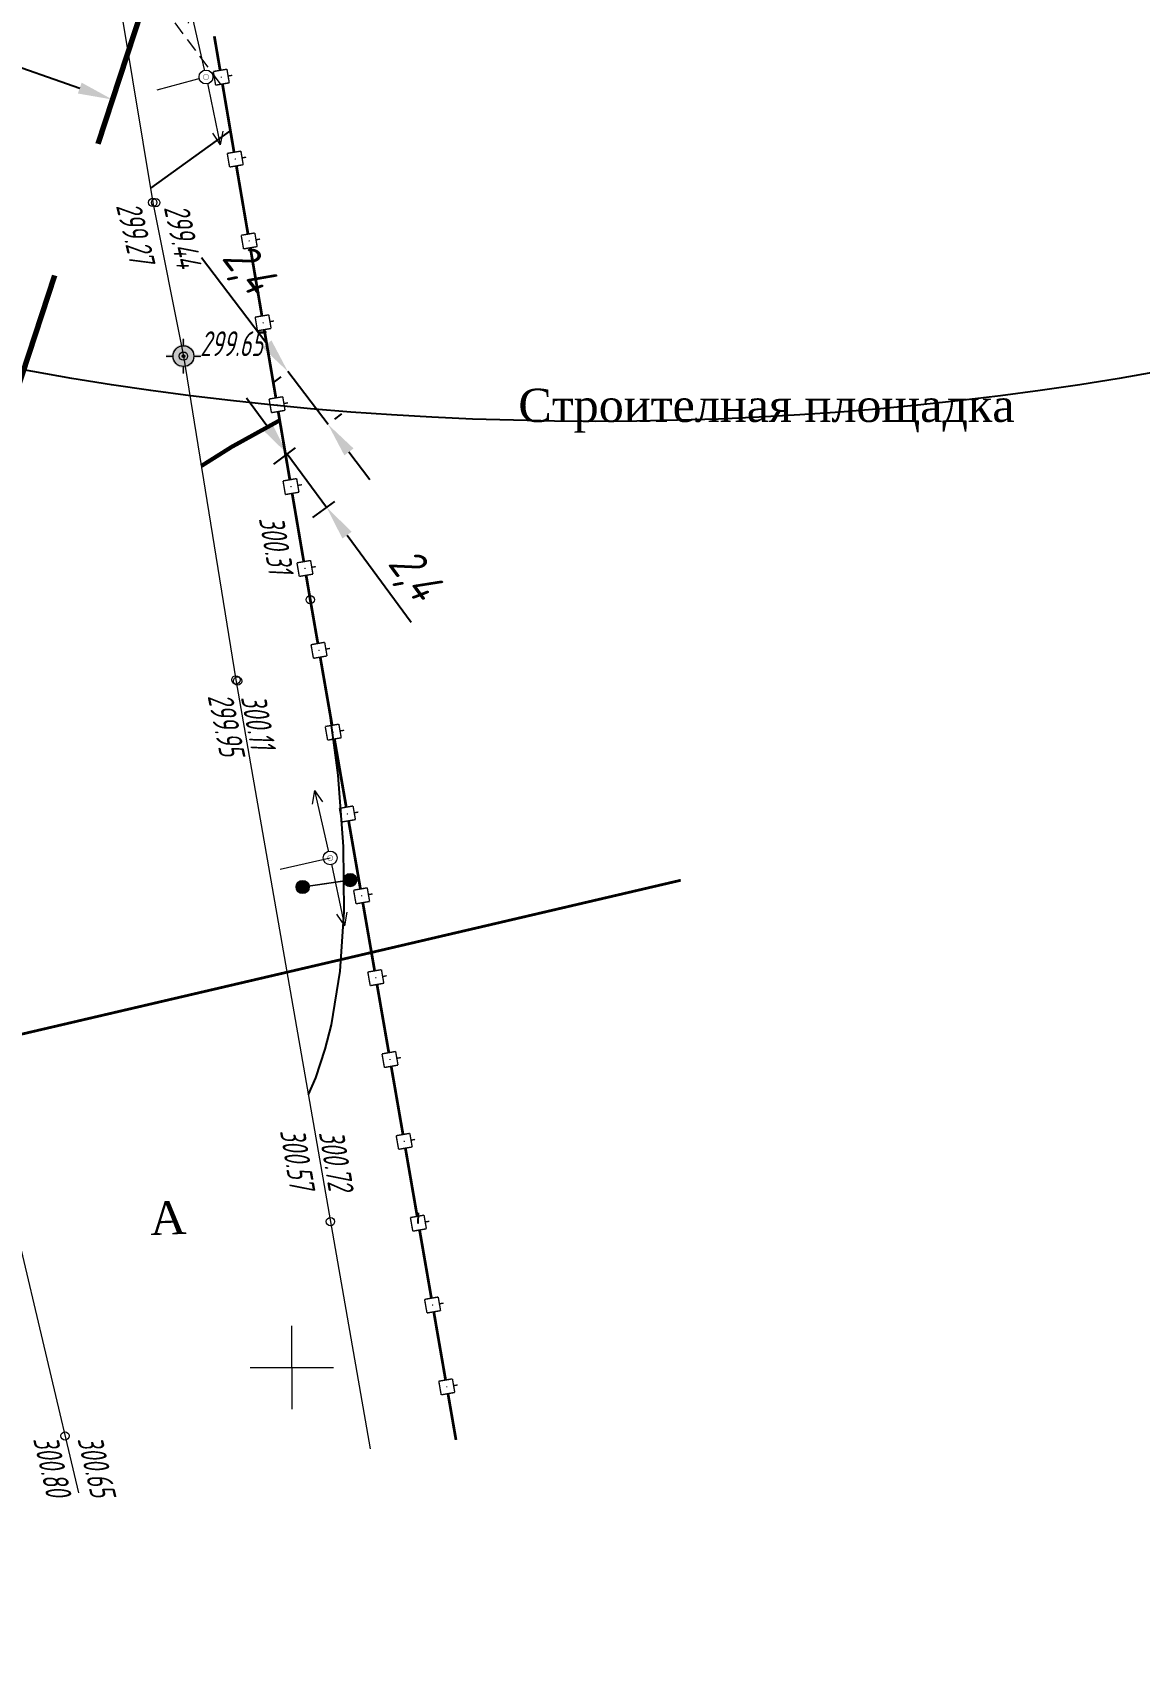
# Model space of a CAD drawing. Header units: metres. Extents: x -857 to 4713, y -766 to 4803.
# Drawn here: x 1981.4 to 2021.4, y 2021.8 to 2080.9 of the extents above; entities that cross this region are included whole.
import ezdxf
from ezdxf.lldxf.tags import DXFTag

# ---------------------------------------------------------------- set-up
doc = ezdxf.new("R2010")
doc.units = ezdxf.units.M
doc.set_wipeout_variables(frame=1)
doc.linetypes.add('DASHED', pattern=[0.75, 0.5, -0.25])
for name, color, linetype, lineweight, transparency in [('51478610', 7, 'Continuous', 18, 0.65), ('82212000', 7, 'Continuous', 18, 0.65), ('GEO_POINTS', 7, 'Continuous', 18, 0.65), ('Grid', 7, 'Continuous', 18, 0.65), ('Sit', 7, 'Continuous', 18, 0.65), ('Text', 7, 'Continuous', 18, 0.65), ('Us_znak', 7, 'Continuous', 18, 0.65), ('Us_znak_fon', 7, 'Continuous', 18, 0.65)]:
    doc.layers.add(name, color=color, linetype=linetype, lineweight=lineweight, transparency=transparency)
doc.layers.add('R_Поверхность1_CNT-MAJ', color=7, linetype='Continuous')
doc.layers.add('R_Поверхность1_CNT-MIN', color=7, linetype='Continuous')
doc.layers.add('оси и размеры', color=7, linetype='Continuous', lineweight=18)
doc.styles.add('eskd', font='ESKD1.shx', dxfattribs={"width": 1.2, "oblique": 15})
doc.styles.get("Standard").update_dxf_attribs({"font": 'GOST_0.TTF', "oblique": 15})
doc.styles.add('style1', font='times.ttf', dxfattribs={"height": 1})
tags = doc.linetypes.add('122-6_3 Газопровод-тр.подземный', pattern='A,8,-2,8,-2,2.7,["Г",Standard,S=2.5,R=0,X=0,Y=-1.25],-2.5,2.8,-2,8,-2,8,-2', length=50).pattern_tags.tags
tags[12] = DXFTag(74, 10)
doc.dimstyles.new('ISO-25', dxfattribs={"dimtxt": 2.5, "dimasz": 2.5, "dimexe": 1.25, "dimexo": 0.625, "dimtad": 1, "dimtxsty": 'Standard', "dimcen": 2.5, "dimadec": 0, "dimazin": 0, "dimtfac": 1, "dimtmove": 0, "dimatfit": 3, "dimfxl": 1, "dimarcsym": 0})

# ---------------------------------------------------------------- blocks, each defined once
blk = doc.blocks.new('GRID')
at = {"layer": 'Grid', "color": 104}
blk.add_line((-1.5, 0), (1.5, 0), dxfattribs=at)
for points in [[(0, 0), (0, 1.5)], [(0, 0), (0, -1.5)]]:
    blk.add_lwpolyline(points, dxfattribs=at)
blk = doc.blocks.new('NAPR')
at = {"layer": 'Us_znak', "color": 0, "linetype": 'Continuous', "lineweight": -2}
for p in [(-0.191, 2.038), (0.189, 2.037)]:
    blk.add_line(p, (0, 2.5), dxfattribs=at)
blk.add_lwpolyline([(0, 0), (0, 2.5)], dxfattribs=at)
blk = doc.blocks.new('51478610')
at = {"style": 'eskd', "oblique": 15}
blk.add_attdef('Z', (1.11, -0.78), '', height=2, dxfattribs=at)
at = {"color": 7}
blk.add_wipeout([(0.5, 0.05), (0.48, 0.15), (0.44, 0.24), (0.39, 0.32), (0.32, 0.39), (0.24, 0.44), (0.15, 0.48), (0.05, 0.5), (-0.05, 0.5), (-0.15, 0.48), (-0.24, 0.44), (-0.32, 0.39), (-0.39, 0.32), (-0.44, 0.24), (-0.48, 0.15), (-0.5, 0.05), (-0.5, -0.05), (-0.48, -0.15), (-0.44, -0.24), (-0.39, -0.32), (-0.32, -0.39), (-0.24, -0.44), (-0.15, -0.48), (-0.05, -0.5), (0.05, -0.5), (0.15, -0.48), (0.24, -0.44), (0.32, -0.39), (0.39, -0.32), (0.44, -0.24), (0.48, -0.15), (0.5, -0.05)], dxfattribs=at)
at = {"color": 7, "const_width": 0.375}
blk.add_lwpolyline([(0.01, 0.01, 1), (-0.01, -0.01, 1), (0.01, 0.01)], format="xyb", close=True, dxfattribs=at)
blk.add_circle((0, 0), 0.5)
blk = doc.blocks.new('POINT')
at = {"layer": 'Us_znak', "linetype": 'Continuous', "lineweight": -2}
h = blk.add_hatch(color=0, dxfattribs=at)
edge = h.paths.add_edge_path()
edge.add_arc((0, 0), 0.05, 0, 360)
at = {"layer": 'Us_znak_fon', "linetype": 'Continuous', "true_color": 0xffffff}
blk.add_hatch(color=7, dxfattribs=at).paths.add_polyline_path([(-0.422, 0.05, -0.346708), (-0.05, 0.422), (-0.05, 0.625), (0.05, 0.625), (0.05, 0.422, -0.346708), (0.422, 0.05), (0.625, 0.05), (0.625, -0.05), (0.422, -0.05, -0.346708), (0.05, -0.422), (0.05, -0.625), (-0.05, -0.625), (-0.05, -0.422, -0.346708), (-0.422, -0.05), (-0.625, -0.05), (-0.625, 0.05)])
at = {"layer": 'Us_znak', "color": 0, "linetype": 'Continuous', "lineweight": -2}
for p, q in [((0, 0.375), (0, 0.625)), ((-0.625, 0), (-0.375, 0)), ((0.375, 0), (0.625, 0)), ((0, -0.625), (0, -0.375))]:
    blk.add_line(p, q, dxfattribs=at)
for radius in [0.375, 0.05]:
    blk.add_circle((0, 0), radius, dxfattribs=at)
blk = doc.blocks.new('*U280')
at = {"layer": '82212000', "linetype": 'Continuous', "ltscale": 0.5}
for points in [[(5192547.446, 4968846.629, 1), (5192547.455, 4968846.58, 1)], [(5192547.95, 4968843.671, 1), (5192547.959, 4968843.622, 1)], [(5192548.454, 4968840.714, 1), (5192548.463, 4968840.665, 1)], [(5192548.958, 4968837.757, 1), (5192548.966, 4968837.707, 1)], [(5192549.462, 4968834.799, 1), (5192549.47, 4968834.75, 1)], [(5192549.966, 4968831.842, 1), (5192549.974, 4968831.793, 1)], [(5192550.47, 4968828.885, 1), (5192550.478, 4968828.835, 1)], [(5192550.979, 4968825.928, 1), (5192550.988, 4968825.879, 1)], [(5192551.492, 4968822.972, 1), (5192551.501, 4968822.923, 1)], [(5192552.005, 4968820.017, 1), (5192552.014, 4968819.967, 1)], [(5192552.518, 4968817.061, 1), (5192552.527, 4968817.011, 1)], [(5192553.031, 4968814.105, 1), (5192553.04, 4968814.056, 1)], [(5192553.544, 4968811.149, 1), (5192553.553, 4968811.1, 1)], [(5192554.057, 4968808.193, 1), (5192554.065, 4968808.144, 1)], [(5192554.57, 4968805.237, 1), (5192554.578, 4968805.188, 1)], [(5192555.083, 4968802.282, 1), (5192555.091, 4968802.232, 1)], [(5192555.596, 4968799.326, 1), (5192555.604, 4968799.277, 1)]]:
    blk.add_hatch(color=256, dxfattribs=at).paths.add_polyline_path(points, flags=0)
at = {"layer": '82212000', "linetype": 'Continuous', "ltscale": 0.5, "flags": 128}
blk.add_lwpolyline([(5192547.199, 4968848.083, 0.1, 0.1, 0), (5192547.409, 4968846.851, 0, 0, 0)], format="xyseb", dxfattribs=at)
at = {"layer": '82212000', "linetype": 'Continuous', "ltscale": 0.5, "const_width": 0.05}
for points in [[(5192547.162, 4968846.809), (5192547.655, 4968846.893)], [(5192547.246, 4968846.316), (5192547.162, 4968846.809)], [(5192547.739, 4968846.4), (5192547.246, 4968846.316)], [(5192547.655, 4968846.893), (5192547.739, 4968846.4)], [(5192547.697, 4968846.646), (5192547.845, 4968846.671)], [(5192547.666, 4968843.851), (5192548.159, 4968843.935)], [(5192547.75, 4968843.358), (5192547.666, 4968843.851)], [(5192548.243, 4968843.442), (5192547.75, 4968843.358)], [(5192548.159, 4968843.935), (5192548.243, 4968843.442)], [(5192548.201, 4968843.689), (5192548.349, 4968843.714)], [(5192548.17, 4968840.894), (5192548.663, 4968840.978)], [(5192548.254, 4968840.401), (5192548.17, 4968840.894)], [(5192548.747, 4968840.485), (5192548.254, 4968840.401)], [(5192548.663, 4968840.978), (5192548.747, 4968840.485)], [(5192548.705, 4968840.731), (5192548.853, 4968840.757)], [(5192548.674, 4968837.937), (5192549.167, 4968838.021)], [(5192548.758, 4968837.444), (5192548.674, 4968837.937)], [(5192549.167, 4968838.021), (5192549.251, 4968837.528)], [(5192549.209, 4968837.774), (5192549.357, 4968837.799)], [(5192549.251, 4968837.528), (5192548.758, 4968837.444)], [(5192549.178, 4968834.979), (5192549.671, 4968835.063)], [(5192549.262, 4968834.486), (5192549.178, 4968834.979)], [(5192549.671, 4968835.063), (5192549.755, 4968834.57)], [(5192549.713, 4968834.817), (5192549.86, 4968834.842)], [(5192549.755, 4968834.57), (5192549.262, 4968834.486)], [(5192549.682, 4968832.022), (5192550.174, 4968832.106)], [(5192549.766, 4968831.529), (5192549.682, 4968832.022)], [(5192550.174, 4968832.106), (5192550.258, 4968831.613)], [(5192550.216, 4968831.859), (5192550.364, 4968831.885)], [(5192550.258, 4968831.613), (5192549.766, 4968831.529)], [(5192550.185, 4968829.064), (5192550.678, 4968829.148)], [(5192550.269, 4968828.572), (5192550.185, 4968829.064)], [(5192550.678, 4968829.148), (5192550.762, 4968828.655)], [(5192550.72, 4968828.902), (5192550.868, 4968828.927)], [(5192550.762, 4968828.655), (5192550.269, 4968828.572)], [(5192550.694, 4968826.107), (5192551.187, 4968826.193)], [(5192550.78, 4968825.614), (5192550.694, 4968826.107)], [(5192551.187, 4968826.193), (5192551.272, 4968825.7)], [(5192551.23, 4968825.946), (5192551.378, 4968825.972)], [(5192551.272, 4968825.7), (5192550.78, 4968825.614)], [(5192551.207, 4968823.151), (5192551.7, 4968823.237)], [(5192551.293, 4968822.659), (5192551.207, 4968823.151)], [(5192551.7, 4968823.237), (5192551.785, 4968822.744)], [(5192551.743, 4968822.99), (5192551.89, 4968823.016)], [(5192551.785, 4968822.744), (5192551.293, 4968822.659)], [(5192551.72, 4968820.195), (5192552.213, 4968820.281)], [(5192551.806, 4968819.703), (5192551.72, 4968820.195)], [(5192552.213, 4968820.281), (5192552.298, 4968819.788)], [(5192552.256, 4968820.035), (5192552.403, 4968820.06)], [(5192552.298, 4968819.788), (5192551.806, 4968819.703)], [(5192552.233, 4968817.24), (5192552.726, 4968817.325)], [(5192552.319, 4968816.747), (5192552.233, 4968817.24)], [(5192552.726, 4968817.325), (5192552.811, 4968816.833)], [(5192552.769, 4968817.079), (5192552.916, 4968817.104)], [(5192552.811, 4968816.833), (5192552.319, 4968816.747)], [(5192552.746, 4968814.284), (5192553.239, 4968814.369)], [(5192552.832, 4968813.791), (5192552.746, 4968814.284)], [(5192553.239, 4968814.369), (5192553.324, 4968813.877)], [(5192553.282, 4968814.123), (5192553.429, 4968814.149)], [(5192553.324, 4968813.877), (5192552.832, 4968813.791)], [(5192553.259, 4968811.328), (5192553.752, 4968811.414)], [(5192553.345, 4968810.835), (5192553.259, 4968811.328)], [(5192553.752, 4968811.414), (5192553.837, 4968810.921)], [(5192553.795, 4968811.167), (5192553.942, 4968811.193)], [(5192553.837, 4968810.921), (5192553.345, 4968810.835)], [(5192553.772, 4968808.372), (5192554.265, 4968808.458)], [(5192553.858, 4968807.88), (5192553.772, 4968808.372)], [(5192554.265, 4968808.458), (5192554.35, 4968807.965)], [(5192554.308, 4968808.211), (5192554.455, 4968808.237)], [(5192554.35, 4968807.965), (5192553.858, 4968807.88)], [(5192554.285, 4968805.416), (5192554.778, 4968805.502)], [(5192554.371, 4968804.924), (5192554.285, 4968805.416)], [(5192554.778, 4968805.502), (5192554.863, 4968805.009)], [(5192554.82, 4968805.256), (5192554.968, 4968805.281)], [(5192554.863, 4968805.009), (5192554.371, 4968804.924)], [(5192554.798, 4968802.461), (5192555.291, 4968802.546)], [(5192554.884, 4968801.968), (5192554.798, 4968802.461)], [(5192555.291, 4968802.546), (5192555.376, 4968802.053)], [(5192555.333, 4968802.3), (5192555.481, 4968802.325)], [(5192555.376, 4968802.053), (5192554.884, 4968801.968)], [(5192555.311, 4968799.505), (5192555.804, 4968799.59)], [(5192555.397, 4968799.012), (5192555.311, 4968799.505)], [(5192555.804, 4968799.59), (5192555.889, 4968799.098)], [(5192555.846, 4968799.344), (5192555.994, 4968799.37)], [(5192555.889, 4968799.098), (5192555.397, 4968799.012)]]:
    blk.add_lwpolyline(points, dxfattribs=at)
at = {"layer": '82212000', "linetype": 'Continuous', "ltscale": 0.5}
for points in [[(5192547.493, 4968846.358, 0.1, 0.1, 0), (5192547.912, 4968843.893, 0.1, 0.1, 0)], [(5192547.996, 4968843.4, 0.1, 0.1, 0), (5192548.416, 4968840.936, 0.1, 0.1, 0)], [(5192548.5, 4968840.443, 0.1, 0.1, 0), (5192548.92, 4968837.979, 0.1, 0.1, 0)], [(5192549.004, 4968837.486, 0.1, 0.1, 0), (5192549.424, 4968835.021, 0.1, 0.1, 0)], [(5192549.508, 4968834.528, 0.1, 0.1, 0), (5192549.928, 4968832.064, 0.1, 0.1, 0)], [(5192550.012, 4968831.571, 0.1, 0.1, 0), (5192550.432, 4968829.106, 0.1, 0.1, 0)], [(5192550.516, 4968828.613, 0.1, 0.1, 0), (5192550.666, 4968827.731, 0.1, 0.1, 0), (5192550.941, 4968826.15, 0, 0, 0)], [(5192551.026, 4968825.657, 0.1, 0.1, 0), (5192551.454, 4968823.194, 0.1, 0.1, 0)], [(5192551.539, 4968822.701, 0.1, 0.1, 0), (5192551.967, 4968820.238, 0.1, 0.1, 0)], [(5192552.052, 4968819.746, 0.1, 0.1, 0), (5192552.48, 4968817.282, 0.1, 0.1, 0)], [(5192552.565, 4968816.79, 0.1, 0.1, 0), (5192552.993, 4968814.327, 0.1, 0.1, 0)], [(5192553.078, 4968813.834, 0.1, 0.1, 0), (5192553.505, 4968811.371, 0.1, 0.1, 0)], [(5192553.591, 4968810.878, 0.1, 0.1, 0), (5192554.018, 4968808.415, 0.1, 0.1, 0)], [(5192554.104, 4968807.922, 0.1, 0.1, 0), (5192554.531, 4968805.459, 0.1, 0.1, 0)], [(5192554.617, 4968804.966, 0.1, 0.1, 0), (5192555.044, 4968802.503, 0.1, 0.1, 0)], [(5192555.13, 4968802.011, 0.1, 0.1, 0), (5192555.557, 4968799.547, 0.1, 0.1, 0)]]:
    blk.add_lwpolyline(points, format="xyseb", dxfattribs=at)
at = {"layer": '82212000', "ltscale": 0.5}
blk.add_lwpolyline([(5192555.643, 4968799.055, 0.1, 0.1, 0), (5192555.933, 4968797.384, 0.1, 0.1, 0)], format="xyseb", dxfattribs=at)
blk = doc.blocks.new('*D356')
at = {"color": 0, "lineweight": -2, "transparency": 16777216}
for p, q in [((1945.354, 2091.741), (1945.246, 2091.436)), ((1946.633, 2091.613), (1983.112, 2078.85)), ((1984.192, 2078.153), (1984.085, 2077.848))]:
    blk.add_line(p, q, dxfattribs=at)
at = {"color": 0, "transparency": 16777216}
for points in [[(1946.702, 2091.809), (1946.564, 2091.416), (1945.453, 2092.025)], [(1983.18, 2079.047), (1983.043, 2078.654), (1984.291, 2078.437)]]:
    blk.add_solid(points, dxfattribs=at)
at = {"layer": 'Defpoints', "color": 0, "transparency": 16777216}
for p in [(1945.457, 2092.036, 312.927), (1984.291, 2078.437), (1984.295, 2078.448, 300.747)]:
    blk.add_point(p, dxfattribs=at)
at = {"color": 0, "transparency": 16777216, "insert": (1965.182, 2086.116), "char_height": 1.25, "attachment_point": 5, "rotation": 340.7172}
blk.add_mtext('40', dxfattribs=at)
blk = doc.blocks.new('*D364')
at = {"color": 0, "lineweight": -2, "transparency": 16777216}
for p, q in [((1989.876, 2069.609), (1987.512, 2072.718)), ((1990.384, 2068.425), (1990.135, 2068.235)), ((1992.085, 2066.704), (1990.633, 2068.614)), ((1992.333, 2066.893), (1992.582, 2067.082)), ((1992.841, 2065.709), (1993.598, 2064.714))]:
    blk.add_line(p, q, dxfattribs=at)
at = {"color": 0, "transparency": 16777216}
for points in [[(1990.042, 2069.735), (1989.71, 2069.483), (1990.633, 2068.614)], [(1993.007, 2065.835), (1992.675, 2065.583), (1992.085, 2066.704)]]:
    blk.add_solid(points, dxfattribs=at)
at = {"layer": 'Defpoints', "color": 0, "transparency": 16777216}
for p in [(1990.633, 2068.614), (1990.633, 2068.614), (1992.085, 2066.704)]:
    blk.add_point(p, dxfattribs=at)
at = {"color": 0, "transparency": 16777216, "insert": (1989.137, 2072.285), "char_height": 1.25, "attachment_point": 5, "rotation": 307.24303}
blk.add_mtext('2,4', dxfattribs=at)
blk = doc.blocks.new('*D365')
at = {"color": 0, "lineweight": -2, "transparency": 16777216}
for p, q in [((1989.874, 2066.649), (1989.133, 2067.656)), ((1990.9, 2065.852), (1990.11, 2065.272)), ((1990.614, 2065.642), (1992.033, 2063.71)), ((1992.319, 2063.921), (1991.529, 2063.34)), ((1992.773, 2062.703), (1995.086, 2059.555))]:
    blk.add_line(p, q, dxfattribs=at)
at = {"color": 0, "transparency": 16777216}
for points in [[(1990.041, 2066.772), (1989.706, 2066.526), (1990.614, 2065.642)], [(1992.941, 2062.826), (1992.605, 2062.58), (1992.033, 2063.71)]]:
    blk.add_solid(points, dxfattribs=at)
at = {"layer": 'Defpoints', "color": 0, "transparency": 16777216}
for p in [(1991.152, 2066.037), (1990.614, 2065.642), (1992.571, 2064.106)]:
    blk.add_point(p, dxfattribs=at)
at = {"color": 0, "transparency": 16777216, "insert": (1995.131, 2061.236), "char_height": 1.25, "attachment_point": 5, "rotation": 306.30617}
blk.add_mtext('2,4', dxfattribs=at)

msp = doc.modelspace()

# ---------------------------------------------------------------- hatches: boundary and pattern name
at = {"layer": 'Sit'}
h = msp.add_hatch(color=256, dxfattribs=at)
h.dxf.hatch_style = 1
edge = h.paths.add_edge_path()
edge.add_arc((1991.168, 2049.995), 0.239, 0, 360)

# ---------------------------------------------------------------- linework, layer by layer
at = {"layer": 'GEO_POINTS', "color": 1}
for points, elevation in [([(1985.753, 2074.719), (1985.753, 2074.719)], 299.269), ([(1985.859, 2074.713), (1985.859, 2074.713)], 299.435), ([(1986.86, 2069.168), (1986.86, 2069.168)], 299.653), ([(1991.443, 2060.371), (1991.443, 2060.371)], 300.309), ([(1988.754, 2057.476), (1988.754, 2057.476)], 299.955), ([(1988.815, 2057.433), (1988.815, 2057.433)], 300.11), ([(1992.172, 2037.909), (1992.172, 2037.909)], 300.573), ([(1982.581, 2030.168), (1982.581, 2030.168)], 300.649)]:
    msp.add_lwpolyline(points, dxfattribs=dict(at, elevation=elevation))
for centre in [(1985.753, 2074.719, 299.269), (1985.859, 2074.713, 299.435), (1986.86, 2069.168, 299.653), (1991.443, 2060.371, 300.309), (1988.754, 2057.476, 299.955), (1988.815, 2057.433, 300.11), (1992.172, 2037.909, 300.573), (1982.581, 2030.168, 300.649)]:
    msp.add_circle(centre, 0.15, dxfattribs=at)
at = {"layer": 'R_Поверхность1_CNT-MAJ', "color": 32, "const_width": 0.15, "elevation": 300}
msp.add_lwpolyline([(1990.341, 2066.85), (1988.597, 2065.887), (1987.503, 2065.199)], dxfattribs=at)
at = {"layer": 'R_Поверхность1_CNT-MIN', "color": 32}
for points, elevation in [([(1988.559, 2077.324), (1985.668, 2075.235)], 299.5), ([(1995.338, 2038.229), (1995.335, 2037.844)], 301.5)]:
    msp.add_lwpolyline(points, dxfattribs=dict(at, elevation=elevation))
at = {"layer": 'Sit', "linetype": 'DASHED', "elevation": 298.646, "flags": 128}
msp.add_lwpolyline([(1983.92, 2085.765), (1984.799, 2085.874), (1985.337, 2082.826), (1988.3, 2078.851)], dxfattribs=at)
at = {"layer": 'Sit'}
for points, elevation in [([(1983.92, 2085.765), (1985.753, 2074.719), (1986.86, 2069.168), (1988.754, 2057.476), (1993.606, 2029.699)], 298.646), ([(1987.685, 2079.252), (1985.899, 2078.773)], 299.328), ([(1971.652, 2076.552), (1975.28, 2060.99), (1979.622, 2042.63), (1983.069, 2028.111)], 299.057)]:
    msp.add_lwpolyline(points, dxfattribs=dict(at, elevation=elevation))
at = {"layer": 'Sit', "const_width": 0.05, "elevation": 300.505}
msp.add_lwpolyline([(1992.884, 2050.245), (1991.168, 2049.995)], dxfattribs=at)
at = {"layer": 'Sit'}
msp.add_circle((1991.168, 2049.995, 300.469), 0.239, dxfattribs=at)
at = {"layer": 'оси и размеры', "linetype": '122-6_3 Газопровод-тр.подземный', "const_width": 0.1, "elevation": -0.093}
msp.add_lwpolyline([(2004.833, 2050.238), (1975.217, 2043.327), (1925.693, 2014.058), (1916.169, 2009.928), (1903.084, 2040.1)], dxfattribs=at)

# ---------------------------------------------------------------- block references
at = {"layer": 'Grid', "color": 7, "linetype": 'Continuous'}
msp.add_blockref('GRID', (1990.777, 2032.64), dxfattribs=at)
at = {"layer": 'Sit', "linetype": 'Continuous'}
for p, rotation in [((1987.676, 2079.251, 299.328), 12.80403912542133), ((1987.676, 2079.251, 299.328), 191.8521374319582), ((1992.163, 2051.044, 300.378), 12.80403912542133), ((1992.163, 2051.044, 300.378), 191.8521374319582)]:
    msp.add_blockref('NAPR', p, dxfattribs=dict(at, rotation=rotation))
msp.add_blockref('POINT', (1986.86, 2069.168, 299.653), dxfattribs=at)

# ---------------------------------------------------------------- texts
at = {"layer": 'GEO_POINTS', "oblique": 13, "width": 0.8}
for s, rotation, p in [('299.27', 283.67497, (1984.418, 2074.599, 299.269)), ('299.44', 282.23431, (1986.147, 2074.537, 299.435)), ('300.31', 280.32482, (1989.577, 2063.301, 300.309)), ('299.95', 281.74156, (1987.729, 2056.889, 299.955)), ('300.11', 280.98541, (1988.93, 2056.844, 300.11)), ('300.57', 279.83286, (1990.34, 2041.186, 300.573)), ('300.72', 279.83286, (1991.746, 2041.123, 300.573)), ('300.80', 283.29874, (1981.418, 2030.056, 300.649)), ('300.65', 283.29874, (1983.021, 2030.056, 300.649))]:
    msp.add_text(s, height=0.9, rotation=rotation, dxfattribs=at).set_placement(p)
msp.add_text('299.65', height=0.9, dxfattribs=at).set_placement((1987.46, 2069.168, 299.653))
at = {"layer": 'Text', "style": 'style1'}
msp.add_text('Строителная площадка', height=1.2, dxfattribs=at).set_placement((1998.962, 2066.792))
msp.add_text('А', height=1.2, rotation=2.13396, dxfattribs=at).set_placement((1985.67, 2037.419, -296.436))

# ---------------------------------------------------------------- dimensions: what is measured, and where the dimension line sits
dim = msp.add_aligned_dim(p1=(1945.457, 2092.036, 312.927), p2=(1984.295, 2078.448, 300.747), distance=-0.012, text='40', dimstyle='ISO-25', override={"dimscale": 0.5})
dim.commit()
dim.dimension.update_dxf_attribs({"geometry": '*D356', "text_midpoint": (1965.182, 2086.116)})
dim = msp.add_aligned_dim(p1=(1992.085, 2066.704), p2=(1990.633, 2068.614), distance=0, dimstyle='ISO-25', override={"dimscale": 0.5})
dim.commit()
dim.dimension.update_dxf_attribs({"geometry": '*D364', "text_midpoint": (1989.137, 2072.285)})
dim = msp.add_linear_dim(base=(1990.614, 2065.642), p1=(1992.571, 2064.106), p2=(1991.152, 2066.037), angle=126.30617, dimstyle='ISO-25', override={"dimscale": 0.5})
dim.commit()
dim.dimension.update_dxf_attribs({"geometry": '*D365', "text_midpoint": (1994.299, 2060.625), "dimtype": 161})

# ---------------------------------------------------------------- next in the draw order: block references
at = {"layer": '51478610', "color": 0, "xscale": 0.4999999999999996, "yscale": 0.4999999999999996, "zscale": 0.4999999999999996, "rotation": 350.9665559237041}
for p in [(1987.676, 2079.251, 299.328), (1992.163, 2051.044, 300.378)]:
    msp.add_blockref('51478610', p, dxfattribs=at)

# ---------------------------------------------------------------- next in the draw order: hatches: boundary and pattern name
at = {"layer": 'Sit'}
h = msp.add_hatch(color=256, dxfattribs=at)
h.dxf.hatch_style = 1
edge = h.paths.add_edge_path()
edge.add_arc((1992.884, 2050.245), 0.239, 0, 360)

# ---------------------------------------------------------------- next in the draw order: linework, layer by layer
at = {"linetype": 'DASHED', "lineweight": 70, "ltscale": 20, "elevation": 300.747}
msp.add_lwpolyline([(2015.012, 2171.826), (1970.385, 2036.163), (1889.966, 1987.654)], dxfattribs=at)
msp.add_circle((1927.819, 2018.595), 2784.802)
at = {"layer": 'Defpoints', "ltscale": 100}
msp.add_circle((2001.754, 2181.724, -290078.677), 114.911, dxfattribs=at)
at = {"layer": 'R_Поверхность1_CNT-MIN', "color": 32, "elevation": 300.5}
msp.add_lwpolyline([(1992.067, 2056.825), (1992.435, 2054.037), (1992.631, 2051.463), (1992.657, 2049.103), (1992.511, 2046.955), (1992.193, 2045.021), (1991.97, 2044.135), (1991.633, 2043.106), (1991.37, 2042.499)], dxfattribs=at)
at = {"layer": 'Sit', "elevation": 300.378}
msp.add_lwpolyline([(1990.359, 2050.641), (1992.163, 2051.044)], dxfattribs=at)
at = {"layer": 'Sit'}
msp.add_circle((1992.884, 2050.245, 300.505), 0.239, dxfattribs=at)

# ---------------------------------------------------------------- next in the draw order: block references
at = {"layer": '82212000'}
msp.add_blockref('*U280', (-5190559.223, -4966767.36), dxfattribs=at)

doc.saveas('drawing.dxf')
